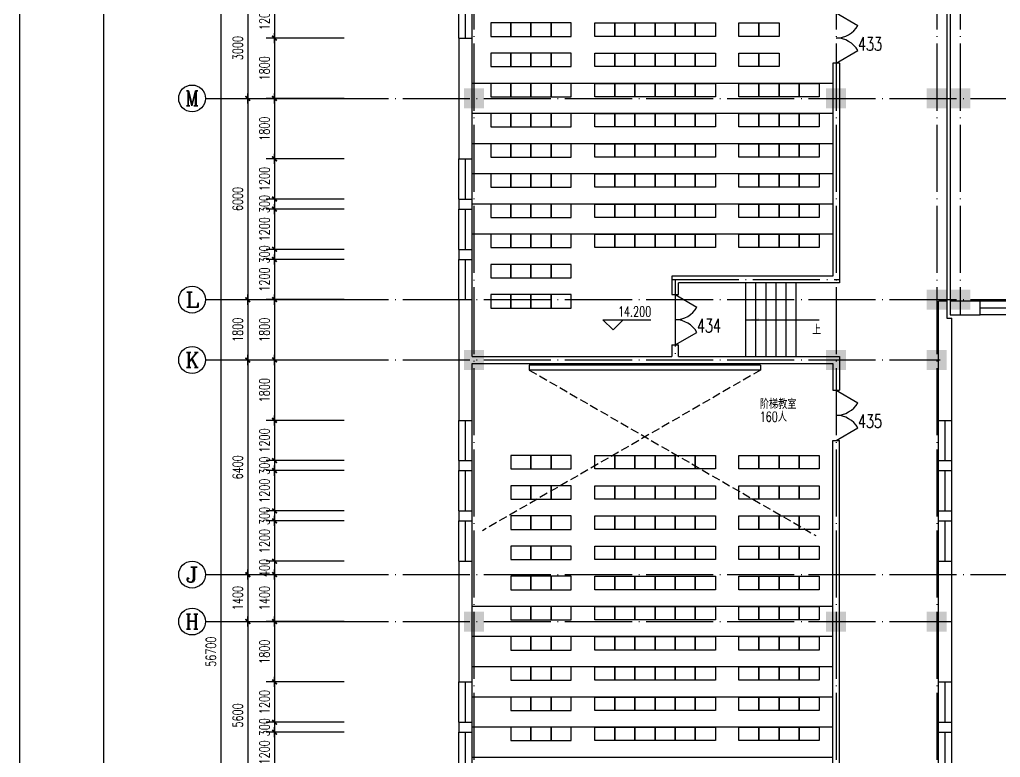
# Model space of a CAD drawing. Extents: x 165127 to 1058185, y 60808 to 144908.
# Drawn here: x 716344 to 745595, y 103603 to 125603 of the extents above; entities that cross this region are included whole.
import ezdxf
from ezdxf.enums import TextEntityAlignment as Align

# ---------------------------------------------------------------- set-up
doc = ezdxf.new("R2010")
doc.units = 0
doc.header["$LTSCALE"] = 1000
doc.linetypes.add('DASH', pattern=[0.35, 0.25, -0.1])
doc.linetypes.add('DOTE', pattern=[2.42, 2, -0.2, 0.02, -0.2])
doc.layers.get('0').update_dxf_attribs({"linetype": 'CONTINUOUS'})
doc.layers.get('DEFPOINTS').update_dxf_attribs({"linetype": 'CONTINUOUS'})
for name, color, linetype in [('AXIS', 3, 'CONTINUOUS'), ('AXIS_TEXT', 7, 'CONTINUOUS'), ('COLUMN', 7, 'CONTINUOUS'), ('DOTE', 1, 'DOTE'), ('F', 252, 'CONTINUOUS'), ('LVTRY', 6, 'CONTINUOUS'), ('PUB_DIM', 3, 'CONTINUOUS'), ('PUB_TEXT', 7, 'CONTINUOUS'), ('STAIR', 3, 'CONTINUOUS'), ('WALL', 255, 'CONTINUOUS'), ('WINDOW', 2, 'CONTINUOUS'), ('WINDOW_TEXT', 7, 'CONTINUOUS'), ('面积注记', 7, 'CONTINUOUS')]:
    doc.layers.add(name, color=color, linetype=linetype)
doc.styles.add('_HZTXT', font='romans.shx', dxfattribs={"width": 0.7, "bigfont": 'z.shx'})
doc.styles.add('COMPLEX', font='COMPLEX')
doc.styles.add('DIM_FONT', font='SIMPLEX.shx', dxfattribs={"width": 0.7})
doc.styles.add('SIMPLEX', font='SIMPLEX.SHX')
doc.dimstyles.new('AXIS', dxfattribs={"dimtxt": 300, "dimasz": 1, "dimexe": 250, "dimexo": 300, "dimgap": 150, "dimtad": 1, "dimdec": 0, "dimdsep": 46, "dimtxsty": 'DIM_FONT', "dimblk": '_DIMX', "dimcen": 2.5, "dimse1": 1, "dimse2": 1, "dimclrt": 7, "dimadec": 0, "dimazin": 0, "dimtfac": 1, "dimtdec": 0, "dimtix": 1, "dimtmove": 2, "dimatfit": 3, "dimldrblk": '_DIMX', "dimfxl": 1, "dimarcsym": 0})
doc.dimstyles.new('DIMA', dxfattribs={"dimtxt": 300, "dimasz": 1, "dimexe": 250, "dimexo": 300, "dimgap": 150, "dimtad": 1, "dimdec": 0, "dimdsep": 46, "dimtxsty": 'DIM_FONT', "dimblk": '_DIMX', "dimcen": 2.5, "dimse1": 1, "dimclrt": 7, "dimadec": 0, "dimazin": 0, "dimtfac": 1, "dimtdec": 0, "dimtix": 1, "dimtmove": 2, "dimatfit": 3, "dimldrblk": '_DIMX', "dimfxl": 1, "dimarcsym": 0})
doc.dimstyles.new('DIMB', dxfattribs={"dimtxt": 300, "dimasz": 1, "dimexe": 250, "dimexo": 300, "dimgap": 150, "dimtad": 1, "dimdec": 0, "dimdsep": 46, "dimtxsty": 'DIM_FONT', "dimblk": '_DIMX', "dimcen": 2.5, "dimse2": 1, "dimclrt": 7, "dimadec": 0, "dimazin": 0, "dimtfac": 1, "dimtdec": 0, "dimtix": 1, "dimtmove": 2, "dimatfit": 3, "dimldrblk": '_DIMX', "dimfxl": 1, "dimarcsym": 0})
doc.dimstyles.new('DIMN', dxfattribs={"dimtxt": 300, "dimasz": 1, "dimexe": 250, "dimexo": 300, "dimgap": 150, "dimtad": 1, "dimdec": 0, "dimdsep": 46, "dimtxsty": 'DIM_FONT', "dimblk": '_DIMX', "dimcen": 2.5, "dimclrt": 7, "dimadec": 0, "dimazin": 0, "dimtfac": 1, "dimtdec": 0, "dimtix": 1, "dimtmove": 2, "dimatfit": 3, "dimldrblk": '_DIMX', "dimfxl": 1, "dimarcsym": 0})

# ---------------------------------------------------------------- blocks, each defined once
blk = doc.blocks.new('_DBLK1')
for p, q in [((-0.5, 0), (-0.25, -0.433)), ((0.5, 0), (0.25, -0.433))]:
    blk.add_line(p, q)
for centre, start, end in [((-0.5, 0), 300, 0), ((0.5, 0), 180, 240)]:
    blk.add_arc(centre, 0.5, start, end)
at = {"layer": 'WINDOW_TEXT', "style": 'SIMPLEX', "flags": 9}
blk.add_attdef('A', text='', height=1, dxfattribs=at).set_placement((0, 1.5), align=Align.MIDDLE)
blk = doc.blocks.new('_FZH')
blk.add_solid([(-0.5, -0.5), (0.5, -0.5), (-0.5, 0.5), (0.5, 0.5)])
blk = doc.blocks.new('A$C407C5CBC')
at = {"layer": 'F'}
blk.add_lwpolyline([(0, 600), (400, 600), (400, 0), (0, 0)], close=True, dxfattribs=at)
blk = doc.blocks.new('A$C34131D43')
at = {"color": 243}
blk.add_line((0, 84100), (0, 0), dxfattribs=at)
at = {"color": 244}
blk.add_line((2500, 83100), (2500, 950), dxfattribs=at)
blk = doc.blocks.new('_ARROW')
blk.add_solid([(0, 0), (-1, 0.1), (-1, -0.1)])
blk = doc.blocks.new('_AXISO')
blk.add_circle((0, 0), 0.5)
at = {"layer": 'AXIS_TEXT', "style": 'COMPLEX', "width": 1.041667}
blk.add_attdef('A', text='', height=0.56, dxfattribs=at).set_placement((-0.25, -0.28), (0.25, -0.28), align=Align.FIT)
blk = doc.blocks.new('_DIMX')
blk.add_line((-150, 0), (150, 0))
at = {"const_width": 50}
blk.add_lwpolyline([(-70, -70), (70, 70)], dxfattribs=at)
blk = doc.blocks.new('*D920')
at = {"color": 0, "linetype": 'ByBlock'}
blk.add_line((527777, 126252), (527777, 123254), dxfattribs=at)
at = {"layer": 'DEFPOINTS', "color": 0, "linetype": 'ByBlock'}
for p in [(529977, 126253), (527777, 123253), (529977, 123253)]:
    blk.add_point(p, dxfattribs=at)
at = {"color": 0, "linetype": 'ByBlock'}
for p, rotation in [((527777, 126253), 90), ((527777, 123253), 270)]:
    blk.add_blockref('_DIMX', p, dxfattribs=dict(at, rotation=rotation))
at = {"color": 7, "linetype": 'ByBlock', "insert": (527477, 124753), "char_height": 300, "attachment_point": 5, "rotation": 90, "style": 'DIM_FONT'}
blk.add_mtext('3000', dxfattribs=at)
blk = doc.blocks.new('*D921')
at = {"color": 0, "linetype": 'ByBlock'}
blk.add_line((527777, 123252), (527777, 117254), dxfattribs=at)
at = {"layer": 'DEFPOINTS', "color": 0, "linetype": 'ByBlock'}
for p in [(529977, 123253), (527777, 117253), (529977, 117253)]:
    blk.add_point(p, dxfattribs=at)
at = {"color": 0, "linetype": 'ByBlock'}
for p, rotation in [((527777, 123253), 90), ((527777, 117253), 270)]:
    blk.add_blockref('_DIMX', p, dxfattribs=dict(at, rotation=rotation))
at = {"color": 7, "linetype": 'ByBlock', "insert": (527477, 120253), "char_height": 300, "attachment_point": 5, "rotation": 90, "style": 'DIM_FONT'}
blk.add_mtext('6000', dxfattribs=at)
blk = doc.blocks.new('*D922')
at = {"color": 0, "linetype": 'ByBlock'}
blk.add_line((527777, 117252), (527777, 115454), dxfattribs=at)
at = {"layer": 'DEFPOINTS', "color": 0, "linetype": 'ByBlock'}
for p in [(529977, 117253), (527777, 115453), (529977, 115453)]:
    blk.add_point(p, dxfattribs=at)
at = {"color": 0, "linetype": 'ByBlock'}
for p, rotation in [((527777, 117253), 90), ((527777, 115453), 270)]:
    blk.add_blockref('_DIMX', p, dxfattribs=dict(at, rotation=rotation))
at = {"color": 7, "linetype": 'ByBlock', "insert": (527477, 116353), "char_height": 300, "attachment_point": 5, "rotation": 90, "style": 'DIM_FONT'}
blk.add_mtext('1800', dxfattribs=at)
blk = doc.blocks.new('*D923')
at = {"color": 0, "linetype": 'ByBlock'}
blk.add_line((527777, 115452), (527777, 109054), dxfattribs=at)
at = {"layer": 'DEFPOINTS', "color": 0, "linetype": 'ByBlock'}
for p in [(529977, 115453), (527777, 109053), (529977, 109053)]:
    blk.add_point(p, dxfattribs=at)
at = {"color": 0, "linetype": 'ByBlock'}
for p, rotation in [((527777, 115453), 90), ((527777, 109053), 270)]:
    blk.add_blockref('_DIMX', p, dxfattribs=dict(at, rotation=rotation))
at = {"color": 7, "linetype": 'ByBlock', "insert": (527477, 112253), "char_height": 300, "attachment_point": 5, "rotation": 90, "style": 'DIM_FONT'}
blk.add_mtext('6400', dxfattribs=at)
blk = doc.blocks.new('*D924')
at = {"color": 0, "linetype": 'ByBlock'}
blk.add_line((527777, 109052), (527777, 107654), dxfattribs=at)
at = {"layer": 'DEFPOINTS', "color": 0, "linetype": 'ByBlock'}
for p in [(529977, 109053), (527777, 107653), (529977, 107653)]:
    blk.add_point(p, dxfattribs=at)
at = {"color": 0, "linetype": 'ByBlock'}
for p, rotation in [((527777, 109053), 90), ((527777, 107653), 270)]:
    blk.add_blockref('_DIMX', p, dxfattribs=dict(at, rotation=rotation))
at = {"color": 7, "linetype": 'ByBlock', "insert": (527477, 108353), "char_height": 300, "attachment_point": 5, "rotation": 90, "style": 'DIM_FONT'}
blk.add_mtext('1400', dxfattribs=at)
blk = doc.blocks.new('*D925')
at = {"color": 0, "linetype": 'ByBlock'}
blk.add_line((527777, 107652), (527777, 102054), dxfattribs=at)
at = {"layer": 'DEFPOINTS', "color": 0, "linetype": 'ByBlock'}
for p in [(529977, 107653), (527777, 102053), (529977, 102053)]:
    blk.add_point(p, dxfattribs=at)
at = {"color": 0, "linetype": 'ByBlock'}
for p, rotation in [((527777, 107653), 90), ((527777, 102053), 270)]:
    blk.add_blockref('_DIMX', p, dxfattribs=dict(at, rotation=rotation))
at = {"color": 7, "linetype": 'ByBlock', "insert": (527477, 104853), "char_height": 300, "attachment_point": 5, "rotation": 90, "style": 'DIM_FONT'}
blk.add_mtext('5600', dxfattribs=at)
blk = doc.blocks.new('*D932')
at = {"color": 0, "linetype": 'ByBlock'}
for p, q in [((529677, 135103), (526727, 135103)), ((526977, 135102), (526977, 78404)), ((529677, 78403), (526727, 78403))]:
    blk.add_line(p, q, dxfattribs=at)
at = {"layer": 'DEFPOINTS', "color": 0, "linetype": 'ByBlock'}
for p in [(529977, 135103), (526977, 78403), (529977, 78403)]:
    blk.add_point(p, dxfattribs=at)
at = {"color": 0, "linetype": 'ByBlock'}
for p, rotation in [((526977, 135103), 90), ((526977, 78403), 270)]:
    blk.add_blockref('_DIMX', p, dxfattribs=dict(at, rotation=rotation))
at = {"color": 7, "linetype": 'ByBlock', "insert": (526677, 106753), "char_height": 300, "attachment_point": 5, "rotation": 90, "style": 'DIM_FONT'}
blk.add_mtext('56700', dxfattribs=at)
blk = doc.blocks.new('_WBLK')
for p, q in [((-0.5, 0.5), (0.5, 0.5)), ((-0.5, 0), (0.5, 0)), ((-0.5, -0.5), (0.5, -0.5))]:
    blk.add_line(p, q)
at = {"layer": 'WINDOW_TEXT', "style": 'SIMPLEX', "flags": 9}
blk.add_attdef('A', text='', height=1, dxfattribs=at).set_placement((0, 1.5), align=Align.MIDDLE)
blk = doc.blocks.new('*D938')
at = {"color": 0, "linetype": 'ByBlock'}
for p, q in [((530652, 126253), (528325, 126253)), ((528575, 126252), (528575, 125054)), ((530652, 125053), (528325, 125053))]:
    blk.add_line(p, q, dxfattribs=at)
at = {"layer": 'DEFPOINTS', "color": 0, "linetype": 'ByBlock'}
for p in [(530952, 126253), (528575, 125053), (530952, 125053)]:
    blk.add_point(p, dxfattribs=at)
at = {"color": 0, "linetype": 'ByBlock'}
for p, rotation in [((528575, 126253), 90), ((528575, 125053), 270)]:
    blk.add_blockref('_DIMX', p, dxfattribs=dict(at, rotation=rotation))
at = {"color": 7, "linetype": 'ByBlock', "insert": (528275, 125653), "char_height": 300, "attachment_point": 5, "rotation": 90, "style": 'DIM_FONT'}
blk.add_mtext('1200', dxfattribs=at)
blk = doc.blocks.new('*D939')
at = {"color": 0, "linetype": 'ByBlock'}
for p, q in [((530652, 125053), (528325, 125053)), ((528575, 125052), (528575, 123254)), ((530652, 123253), (528325, 123253))]:
    blk.add_line(p, q, dxfattribs=at)
at = {"layer": 'DEFPOINTS', "color": 0, "linetype": 'ByBlock'}
for p in [(530952, 125053), (528575, 123253), (530952, 123253)]:
    blk.add_point(p, dxfattribs=at)
at = {"color": 0, "linetype": 'ByBlock'}
for p, rotation in [((528575, 125053), 90), ((528575, 123253), 270)]:
    blk.add_blockref('_DIMX', p, dxfattribs=dict(at, rotation=rotation))
at = {"color": 7, "linetype": 'ByBlock', "insert": (528275, 124153), "char_height": 300, "attachment_point": 5, "rotation": 90, "style": 'DIM_FONT'}
blk.add_mtext('1800', dxfattribs=at)
blk = doc.blocks.new('*D1029')
at = {"color": 0, "linetype": 'ByBlock'}
for p, q in [((528575, 123252), (528575, 121454)), ((530652, 121453), (528325, 121453))]:
    blk.add_line(p, q, dxfattribs=at)
at = {"layer": 'DEFPOINTS', "color": 0, "linetype": 'ByBlock'}
for p in [(530952, 123253), (528575, 121453), (530952, 121453)]:
    blk.add_point(p, dxfattribs=at)
at = {"color": 0, "linetype": 'ByBlock'}
for p, rotation in [((528575, 123253), 90), ((528575, 121453), 270)]:
    blk.add_blockref('_DIMX', p, dxfattribs=dict(at, rotation=rotation))
at = {"color": 7, "linetype": 'ByBlock', "insert": (528275, 122353), "char_height": 300, "attachment_point": 5, "rotation": 90, "style": 'DIM_FONT'}
blk.add_mtext('1800', dxfattribs=at)
blk = doc.blocks.new('*D1030')
at = {"color": 0, "linetype": 'ByBlock'}
for p, q in [((530652, 121453), (528325, 121453)), ((528575, 121452), (528575, 120254)), ((530652, 120253), (528325, 120253))]:
    blk.add_line(p, q, dxfattribs=at)
at = {"layer": 'DEFPOINTS', "color": 0, "linetype": 'ByBlock'}
for p in [(530952, 121453), (528575, 120253), (530952, 120253)]:
    blk.add_point(p, dxfattribs=at)
at = {"color": 0, "linetype": 'ByBlock'}
for p, rotation in [((528575, 121453), 90), ((528575, 120253), 270)]:
    blk.add_blockref('_DIMX', p, dxfattribs=dict(at, rotation=rotation))
at = {"color": 7, "linetype": 'ByBlock', "insert": (528275, 120853), "char_height": 300, "attachment_point": 5, "rotation": 90, "style": 'DIM_FONT'}
blk.add_mtext('1200', dxfattribs=at)
blk = doc.blocks.new('*D1031')
at = {"color": 0, "linetype": 'ByBlock'}
for p, q in [((530652, 120253), (528325, 120253)), ((528575, 120254), (528575, 120255)), ((528575, 120253), (528575, 119953)), ((530652, 119953), (528325, 119953)), ((528575, 119952), (528575, 119951))]:
    blk.add_line(p, q, dxfattribs=at)
at = {"layer": 'DEFPOINTS', "color": 0, "linetype": 'ByBlock'}
for p in [(530952, 120253), (528575, 119953), (530952, 119953)]:
    blk.add_point(p, dxfattribs=at)
at = {"color": 0, "linetype": 'ByBlock'}
for p, rotation in [((528575, 120253), 270), ((528575, 119953), 90)]:
    blk.add_blockref('_DIMX', p, dxfattribs=dict(at, rotation=rotation))
at = {"color": 7, "linetype": 'ByBlock', "insert": (528275, 120103), "char_height": 300, "attachment_point": 5, "rotation": 90, "style": 'DIM_FONT'}
blk.add_mtext('300', dxfattribs=at)
blk = doc.blocks.new('*D1032')
at = {"color": 0, "linetype": 'ByBlock'}
for p, q in [((530652, 119953), (528325, 119953)), ((528575, 119952), (528575, 118754)), ((530652, 118753), (528325, 118753))]:
    blk.add_line(p, q, dxfattribs=at)
at = {"layer": 'DEFPOINTS', "color": 0, "linetype": 'ByBlock'}
for p in [(530952, 119953), (528575, 118753), (530952, 118753)]:
    blk.add_point(p, dxfattribs=at)
at = {"color": 0, "linetype": 'ByBlock'}
for p, rotation in [((528575, 119953), 90), ((528575, 118753), 270)]:
    blk.add_blockref('_DIMX', p, dxfattribs=dict(at, rotation=rotation))
at = {"color": 7, "linetype": 'ByBlock', "insert": (528275, 119353), "char_height": 300, "attachment_point": 5, "rotation": 90, "style": 'DIM_FONT'}
blk.add_mtext('1200', dxfattribs=at)
blk = doc.blocks.new('*D1033')
at = {"color": 0, "linetype": 'ByBlock'}
for p, q in [((530652, 118753), (528325, 118753)), ((528575, 118754), (528575, 118755)), ((528575, 118753), (528575, 118453)), ((530652, 118453), (528325, 118453)), ((528575, 118452), (528575, 118451))]:
    blk.add_line(p, q, dxfattribs=at)
at = {"layer": 'DEFPOINTS', "color": 0, "linetype": 'ByBlock'}
for p in [(530952, 118753), (528575, 118453), (530952, 118453)]:
    blk.add_point(p, dxfattribs=at)
at = {"color": 0, "linetype": 'ByBlock'}
for p, rotation in [((528575, 118753), 270), ((528575, 118453), 90)]:
    blk.add_blockref('_DIMX', p, dxfattribs=dict(at, rotation=rotation))
at = {"color": 7, "linetype": 'ByBlock', "insert": (528275, 118603), "char_height": 300, "attachment_point": 5, "rotation": 90, "style": 'DIM_FONT'}
blk.add_mtext('300', dxfattribs=at)
blk = doc.blocks.new('*D1034')
at = {"color": 0, "linetype": 'ByBlock'}
for p, q in [((530652, 118453), (528325, 118453)), ((528575, 118452), (528575, 117254)), ((530652, 117253), (528325, 117253))]:
    blk.add_line(p, q, dxfattribs=at)
at = {"layer": 'DEFPOINTS', "color": 0, "linetype": 'ByBlock'}
for p in [(530952, 118453), (528575, 117253), (530952, 117253)]:
    blk.add_point(p, dxfattribs=at)
at = {"color": 0, "linetype": 'ByBlock'}
for p, rotation in [((528575, 118453), 90), ((528575, 117253), 270)]:
    blk.add_blockref('_DIMX', p, dxfattribs=dict(at, rotation=rotation))
at = {"color": 7, "linetype": 'ByBlock', "insert": (528275, 117853), "char_height": 300, "attachment_point": 5, "rotation": 90, "style": 'DIM_FONT'}
blk.add_mtext('1200', dxfattribs=at)
blk = doc.blocks.new('*D1035')
at = {"color": 0, "linetype": 'ByBlock'}
for p, q in [((530652, 117253), (528325, 117253)), ((528575, 117252), (528575, 115454)), ((530652, 115453), (528325, 115453))]:
    blk.add_line(p, q, dxfattribs=at)
at = {"layer": 'DEFPOINTS', "color": 0, "linetype": 'ByBlock'}
for p in [(530952, 117253), (528575, 115453), (530952, 115453)]:
    blk.add_point(p, dxfattribs=at)
at = {"color": 0, "linetype": 'ByBlock'}
for p, rotation in [((528575, 117253), 90), ((528575, 115453), 270)]:
    blk.add_blockref('_DIMX', p, dxfattribs=dict(at, rotation=rotation))
at = {"color": 7, "linetype": 'ByBlock', "insert": (528275, 116353), "char_height": 300, "attachment_point": 5, "rotation": 90, "style": 'DIM_FONT'}
blk.add_mtext('1800', dxfattribs=at)
blk = doc.blocks.new('*D1036')
at = {"color": 0, "linetype": 'ByBlock'}
for p, q in [((528575, 115452), (528575, 113654)), ((530652, 113653), (528325, 113653))]:
    blk.add_line(p, q, dxfattribs=at)
at = {"layer": 'DEFPOINTS', "color": 0, "linetype": 'ByBlock'}
for p in [(530952, 115453), (528575, 113653), (530952, 113653)]:
    blk.add_point(p, dxfattribs=at)
at = {"color": 0, "linetype": 'ByBlock'}
for p, rotation in [((528575, 115453), 90), ((528575, 113653), 270)]:
    blk.add_blockref('_DIMX', p, dxfattribs=dict(at, rotation=rotation))
at = {"color": 7, "linetype": 'ByBlock', "insert": (528275, 114553), "char_height": 300, "attachment_point": 5, "rotation": 90, "style": 'DIM_FONT'}
blk.add_mtext('1800', dxfattribs=at)
blk = doc.blocks.new('*D1037')
at = {"color": 0, "linetype": 'ByBlock'}
for p, q in [((530652, 113653), (528325, 113653)), ((528575, 113652), (528575, 112454)), ((530652, 112453), (528325, 112453))]:
    blk.add_line(p, q, dxfattribs=at)
at = {"layer": 'DEFPOINTS', "color": 0, "linetype": 'ByBlock'}
for p in [(530952, 113653), (528575, 112453), (530952, 112453)]:
    blk.add_point(p, dxfattribs=at)
at = {"color": 0, "linetype": 'ByBlock'}
for p, rotation in [((528575, 113653), 90), ((528575, 112453), 270)]:
    blk.add_blockref('_DIMX', p, dxfattribs=dict(at, rotation=rotation))
at = {"color": 7, "linetype": 'ByBlock', "insert": (528275, 113053), "char_height": 300, "attachment_point": 5, "rotation": 90, "style": 'DIM_FONT'}
blk.add_mtext('1200', dxfattribs=at)
blk = doc.blocks.new('*D1038')
at = {"color": 0, "linetype": 'ByBlock'}
for p, q in [((530652, 112453), (528325, 112453)), ((528575, 112454), (528575, 112455)), ((528575, 112453), (528575, 112153)), ((530652, 112153), (528325, 112153)), ((528575, 112152), (528575, 112151))]:
    blk.add_line(p, q, dxfattribs=at)
at = {"layer": 'DEFPOINTS', "color": 0, "linetype": 'ByBlock'}
for p in [(530952, 112453), (528575, 112153), (530952, 112153)]:
    blk.add_point(p, dxfattribs=at)
at = {"color": 0, "linetype": 'ByBlock'}
for p, rotation in [((528575, 112453), 270), ((528575, 112153), 90)]:
    blk.add_blockref('_DIMX', p, dxfattribs=dict(at, rotation=rotation))
at = {"color": 7, "linetype": 'ByBlock', "insert": (528275, 112303), "char_height": 300, "attachment_point": 5, "rotation": 90, "style": 'DIM_FONT'}
blk.add_mtext('300', dxfattribs=at)
blk = doc.blocks.new('*D1039')
at = {"color": 0, "linetype": 'ByBlock'}
for p, q in [((530652, 112153), (528325, 112153)), ((528575, 112152), (528575, 110954)), ((530652, 110953), (528325, 110953))]:
    blk.add_line(p, q, dxfattribs=at)
at = {"layer": 'DEFPOINTS', "color": 0, "linetype": 'ByBlock'}
for p in [(530952, 112153), (528575, 110953), (530952, 110953)]:
    blk.add_point(p, dxfattribs=at)
at = {"color": 0, "linetype": 'ByBlock'}
for p, rotation in [((528575, 112153), 90), ((528575, 110953), 270)]:
    blk.add_blockref('_DIMX', p, dxfattribs=dict(at, rotation=rotation))
at = {"color": 7, "linetype": 'ByBlock', "insert": (528275, 111553), "char_height": 300, "attachment_point": 5, "rotation": 90, "style": 'DIM_FONT'}
blk.add_mtext('1200', dxfattribs=at)
blk = doc.blocks.new('*D1040')
at = {"color": 0, "linetype": 'ByBlock'}
for p, q in [((530652, 110953), (528325, 110953)), ((528575, 110954), (528575, 110955)), ((528575, 110953), (528575, 110653)), ((530652, 110653), (528325, 110653)), ((528575, 110652), (528575, 110651))]:
    blk.add_line(p, q, dxfattribs=at)
at = {"layer": 'DEFPOINTS', "color": 0, "linetype": 'ByBlock'}
for p in [(530952, 110953), (528575, 110653), (530952, 110653)]:
    blk.add_point(p, dxfattribs=at)
at = {"color": 0, "linetype": 'ByBlock'}
for p, rotation in [((528575, 110953), 270), ((528575, 110653), 90)]:
    blk.add_blockref('_DIMX', p, dxfattribs=dict(at, rotation=rotation))
at = {"color": 7, "linetype": 'ByBlock', "insert": (528275, 110803), "char_height": 300, "attachment_point": 5, "rotation": 90, "style": 'DIM_FONT'}
blk.add_mtext('300', dxfattribs=at)
blk = doc.blocks.new('*D1041')
at = {"color": 0, "linetype": 'ByBlock'}
for p, q in [((530652, 110653), (528325, 110653)), ((528575, 110652), (528575, 109454)), ((530652, 109453), (528325, 109453))]:
    blk.add_line(p, q, dxfattribs=at)
at = {"layer": 'DEFPOINTS', "color": 0, "linetype": 'ByBlock'}
for p in [(530952, 110653), (528575, 109453), (530952, 109453)]:
    blk.add_point(p, dxfattribs=at)
at = {"color": 0, "linetype": 'ByBlock'}
for p, rotation in [((528575, 110653), 90), ((528575, 109453), 270)]:
    blk.add_blockref('_DIMX', p, dxfattribs=dict(at, rotation=rotation))
at = {"color": 7, "linetype": 'ByBlock', "insert": (528275, 110053), "char_height": 300, "attachment_point": 5, "rotation": 90, "style": 'DIM_FONT'}
blk.add_mtext('1200', dxfattribs=at)
blk = doc.blocks.new('*D1042')
at = {"color": 0, "linetype": 'ByBlock'}
for p, q in [((530652, 109453), (528325, 109453)), ((528575, 109454), (528575, 109455)), ((528575, 109453), (528575, 109053)), ((528575, 109052), (528575, 109051))]:
    blk.add_line(p, q, dxfattribs=at)
at = {"layer": 'DEFPOINTS', "color": 0, "linetype": 'ByBlock'}
for p in [(530952, 109453), (528575, 109053), (530952, 109053)]:
    blk.add_point(p, dxfattribs=at)
at = {"color": 0, "linetype": 'ByBlock'}
for p, rotation in [((528575, 109453), 270), ((528575, 109053), 90)]:
    blk.add_blockref('_DIMX', p, dxfattribs=dict(at, rotation=rotation))
at = {"color": 7, "linetype": 'ByBlock', "insert": (528275, 109253), "char_height": 300, "attachment_point": 5, "rotation": 90, "style": 'DIM_FONT'}
blk.add_mtext('400', dxfattribs=at)
blk = doc.blocks.new('*D1043')
at = {"color": 0, "linetype": 'ByBlock'}
for p, q in [((528575, 107652), (528575, 105854)), ((530652, 105853), (528325, 105853))]:
    blk.add_line(p, q, dxfattribs=at)
at = {"layer": 'DEFPOINTS', "color": 0, "linetype": 'ByBlock'}
for p in [(530952, 107653), (528575, 105853), (530952, 105853)]:
    blk.add_point(p, dxfattribs=at)
at = {"color": 0, "linetype": 'ByBlock'}
for p, rotation in [((528575, 107653), 90), ((528575, 105853), 270)]:
    blk.add_blockref('_DIMX', p, dxfattribs=dict(at, rotation=rotation))
at = {"color": 7, "linetype": 'ByBlock', "insert": (528275, 106753), "char_height": 300, "attachment_point": 5, "rotation": 90, "style": 'DIM_FONT'}
blk.add_mtext('1800', dxfattribs=at)
blk = doc.blocks.new('*D1044')
at = {"color": 0, "linetype": 'ByBlock'}
for p, q in [((530652, 105853), (528325, 105853)), ((528575, 105852), (528575, 104654)), ((530652, 104653), (528325, 104653))]:
    blk.add_line(p, q, dxfattribs=at)
at = {"layer": 'DEFPOINTS', "color": 0, "linetype": 'ByBlock'}
for p in [(530952, 105853), (528575, 104653), (530952, 104653)]:
    blk.add_point(p, dxfattribs=at)
at = {"color": 0, "linetype": 'ByBlock'}
for p, rotation in [((528575, 105853), 90), ((528575, 104653), 270)]:
    blk.add_blockref('_DIMX', p, dxfattribs=dict(at, rotation=rotation))
at = {"color": 7, "linetype": 'ByBlock', "insert": (528275, 105253), "char_height": 300, "attachment_point": 5, "rotation": 90, "style": 'DIM_FONT'}
blk.add_mtext('1200', dxfattribs=at)
blk = doc.blocks.new('*D1045')
at = {"color": 0, "linetype": 'ByBlock'}
for p, q in [((530652, 104653), (528325, 104653)), ((528575, 104654), (528575, 104655)), ((528575, 104653), (528575, 104353)), ((530652, 104353), (528325, 104353)), ((528575, 104352), (528575, 104351))]:
    blk.add_line(p, q, dxfattribs=at)
at = {"layer": 'DEFPOINTS', "color": 0, "linetype": 'ByBlock'}
for p in [(530952, 104653), (528575, 104353), (530952, 104353)]:
    blk.add_point(p, dxfattribs=at)
at = {"color": 0, "linetype": 'ByBlock'}
for p, rotation in [((528575, 104653), 270), ((528575, 104353), 90)]:
    blk.add_blockref('_DIMX', p, dxfattribs=dict(at, rotation=rotation))
at = {"color": 7, "linetype": 'ByBlock', "insert": (528275, 104503), "char_height": 300, "attachment_point": 5, "rotation": 90, "style": 'DIM_FONT'}
blk.add_mtext('300', dxfattribs=at)
blk = doc.blocks.new('*D1046')
at = {"color": 0, "linetype": 'ByBlock'}
for p, q in [((530652, 104353), (528325, 104353)), ((528575, 104352), (528575, 103154)), ((530652, 103153), (528325, 103153))]:
    blk.add_line(p, q, dxfattribs=at)
at = {"layer": 'DEFPOINTS', "color": 0, "linetype": 'ByBlock'}
for p in [(530952, 104353), (528575, 103153), (530952, 103153)]:
    blk.add_point(p, dxfattribs=at)
at = {"color": 0, "linetype": 'ByBlock'}
for p, rotation in [((528575, 104353), 90), ((528575, 103153), 270)]:
    blk.add_blockref('_DIMX', p, dxfattribs=dict(at, rotation=rotation))
at = {"color": 7, "linetype": 'ByBlock', "insert": (528275, 103753), "char_height": 300, "attachment_point": 5, "rotation": 90, "style": 'DIM_FONT'}
blk.add_mtext('1200', dxfattribs=at)
blk = doc.blocks.new('*D1064')
at = {"color": 0, "linetype": 'ByBlock'}
for p, q in [((528575, 109052), (528575, 107654)), ((530652, 107653), (528325, 107653))]:
    blk.add_line(p, q, dxfattribs=at)
at = {"layer": 'DEFPOINTS', "color": 0, "linetype": 'ByBlock'}
for p in [(530952, 109053), (528575, 107653), (530952, 107653)]:
    blk.add_point(p, dxfattribs=at)
at = {"color": 0, "linetype": 'ByBlock'}
for p, rotation in [((528575, 109053), 90), ((528575, 107653), 270)]:
    blk.add_blockref('_DIMX', p, dxfattribs=dict(at, rotation=rotation))
at = {"color": 7, "linetype": 'ByBlock', "insert": (528275, 108353), "char_height": 300, "attachment_point": 5, "rotation": 90, "style": 'DIM_FONT'}
blk.add_mtext('1400', dxfattribs=at)

msp = doc.modelspace()

# ---------------------------------------------------------------- linework, layer by layer
at = {"layer": 'AXIS'}
for p, q in [((721888.5, 123253.1), (725348.7, 123253.1)), ((721888.5, 117253.1), (725348.7, 117253.1)), ((721888.5, 115453.1), (725348.7, 115453.1)), ((721888.5, 109053.1), (725348.7, 109053.1)), ((721888.5, 107653.1), (725348.7, 107653.1))]:
    msp.add_line(p, q, dxfattribs=at)
at = {"layer": 'DOTE'}
for p, q in [((729895.3, 139407.6), (729895.3, 71351.8)), ((740695.3, 139407.6), (740695.3, 71351.8)), ((743695.3, 139407.6), (743695.3, 71351.8)), ((744395.3, 139407.6), (744395.3, 116803.1)), ((725348.7, 123253.1), (792595.3, 123253.1)), ((735795.3, 117853.1), (740795.3, 117853.1)), ((735895.3, 117853.1), (735895.3, 115453.1)), ((725348.7, 117253.1), (752995.3, 117253.1)), ((725348.7, 115453.1), (743795.3, 115453.1)), ((725348.7, 109053.1), (859991.9, 109053.1)), ((725348.7, 107653.1), (744145.3, 107653.1))]:
    msp.add_line(p, q, dxfattribs=at)
at = {"layer": 'F', "linetype": 'DASH'}
for p, q in [((738445.3, 115153.1), (730145.3, 110361.1)), ((731545.3, 115153.1), (740095.3, 110216.7))]:
    msp.add_line(p, q, dxfattribs=at)
at = {"layer": 'LVTRY'}
for p, q in [((740595.3, 123703.1), (729845.3, 123703.1)), ((740595.3, 122803.1), (729845.3, 122803.1)), ((740595.3, 121903.1), (729845.3, 121903.1)), ((740595.3, 121003.1), (729845.3, 121003.1)), ((740595.3, 120103.1), (729845.3, 120103.1)), ((740595.3, 119203.1), (729845.3, 119203.1)), ((738445.3, 115303.1), (731545.3, 115303.1)), ((731545.3, 115303.1), (731545.3, 115153.1)), ((738445.3, 115303.1), (738445.3, 115153.1)), ((738445.3, 115153.1), (731545.3, 115153.1)), ((740595.3, 108103.1), (729845.3, 108103.1)), ((740595.3, 107203.1), (729845.3, 107203.1)), ((740595.3, 106303.1), (729845.3, 106303.1)), ((740595.3, 105403.1), (729845.3, 105403.1)), ((740595.3, 104503.1), (729845.3, 104503.1)), ((740595.3, 103603.1), (729845.3, 103603.1))]:
    msp.add_line(p, q, dxfattribs=at)
at = {"layer": 'PUB_DIM'}
for p, q in [((733741.8, 116653), (734341.8, 116653)), ((734041.8, 116353), (733741.8, 116653)), ((734341.8, 116653), (734041.8, 116353)), ((734041.8, 116653), (735172.6, 116653))]:
    msp.add_line(p, q, dxfattribs=at)
msp.add_lwpolyline([(737995.3, 116653.1), (740191.1, 116653.1)], dxfattribs=at)
at = {"layer": 'STAIR'}
for p, q in [((743995.3, 131103.1), (743995.3, 117203.1)), ((744095.3, 131103.1), (744095.3, 117203.1)), ((737995.3, 117753.1), (737995.3, 115553.1)), ((738295.3, 117753.1), (738295.3, 115553.1)), ((738595.3, 117753.1), (738595.3, 115553.1)), ((738895.3, 117753.1), (738895.3, 115553.1)), ((739195.3, 117753.1), (739195.3, 115553.1)), ((739495.3, 117753.1), (739495.3, 115553.1))]:
    msp.add_line(p, q, dxfattribs=at)
at = {"layer": 'WALL'}
for p, q in [((729445.3, 125053.1), (729845.3, 125053.1)), ((729445.3, 125053.1), (729445.3, 121453.1)), ((729845.3, 121453.1), (729845.3, 125053.1)), ((740595.3, 124303.1), (740595.3, 117953.1)), ((740795.3, 124303.1), (740595.3, 124303.1)), ((740795.3, 124303.1), (740795.3, 117753.1)), ((729445.3, 121453.1), (729845.3, 121453.1)), ((729445.3, 120253.1), (729845.3, 120253.1)), ((729445.3, 120253.1), (729445.3, 119953.1)), ((729845.3, 119953.1), (729845.3, 120253.1)), ((729445.3, 119953.1), (729845.3, 119953.1)), ((729445.3, 118753.1), (729845.3, 118753.1)), ((729445.3, 118753.1), (729445.3, 118453.1)), ((729845.3, 118453.1), (729845.3, 118753.1)), ((729445.3, 118453.1), (729845.3, 118453.1)), ((735795.3, 117953.1), (735795.3, 117403.1)), ((740595.3, 117953.1), (735795.3, 117953.1)), ((740795.3, 117753.1), (735995.3, 117753.1)), ((735995.3, 117403.1), (735995.3, 117753.1)), ((735795.3, 117403.1), (735995.3, 117403.1)), ((729445.3, 117253.1), (729845.3, 117253.1)), ((729445.3, 117253.1), (729445.3, 113653.1)), ((729845.3, 115553.1), (729845.3, 117253.1)), ((743995.3, 117203.1), (743745.3, 117203.1)), ((743745.3, 113653.1), (743745.3, 117203.1)), ((743995.3, 117203.1), (743995.3, 116703.1)), ((744095.3, 117203.1), (744095.3, 116803.1)), ((744995.3, 117203.1), (744095.3, 117203.1)), ((744995.3, 116803.1), (744995.3, 117203.1)), ((744095.3, 116803.1), (744995.3, 116803.1)), ((743995.3, 116703.1), (744145.3, 116703.1)), ((744145.3, 113653.1), (744145.3, 116703.1)), ((735795.3, 115903.1), (735995.3, 115903.1)), ((735795.3, 115903.1), (735795.3, 115553.1)), ((735995.3, 115553.1), (735995.3, 115903.1)), ((729845.3, 115553.1), (735795.3, 115553.1)), ((735995.3, 115553.1), (740795.3, 115553.1)), ((740795.3, 115553.1), (740795.3, 114553.1)), ((729845.3, 115353.1), (740595.3, 115353.1)), ((729845.3, 113653.1), (729845.3, 115353.1)), ((740595.3, 115353.1), (740595.3, 114553.1)), ((740595.3, 114553.1), (740795.3, 114553.1)), ((729445.3, 113653.1), (729845.3, 113653.1)), ((743745.3, 113653.1), (744145.3, 113653.1)), ((740595.3, 102353.1), (740595.3, 113053.1)), ((740595.3, 113053.1), (740795.3, 113053.1)), ((740795.3, 102153.1), (740795.3, 113053.1)), ((729445.3, 112453.1), (729845.3, 112453.1)), ((729445.3, 112453.1), (729445.3, 112153.1)), ((729845.3, 112153.1), (729845.3, 112453.1)), ((743745.3, 112453.1), (744145.3, 112453.1)), ((743745.3, 112153.1), (743745.3, 112453.1)), ((744145.3, 112153.1), (744145.3, 112453.1)), ((729445.3, 112153.1), (729845.3, 112153.1)), ((743745.3, 112153.1), (744145.3, 112153.1)), ((729445.3, 110953.1), (729845.3, 110953.1)), ((729445.3, 110953.1), (729445.3, 110653.1)), ((729845.3, 110653.1), (729845.3, 110953.1)), ((743745.3, 110953.1), (744145.3, 110953.1)), ((743745.3, 110653.1), (743745.3, 110953.1)), ((744145.3, 110653.1), (744145.3, 110953.1)), ((729445.3, 110653.1), (729845.3, 110653.1)), ((743745.3, 110653.1), (744145.3, 110653.1)), ((729445.3, 109453.1), (729845.3, 109453.1)), ((729445.3, 109453.1), (729445.3, 105853.1)), ((729845.3, 105853.1), (729845.3, 109453.1)), ((743745.3, 109453.1), (744145.3, 109453.1)), ((743745.3, 105857.6), (743745.3, 109453.1)), ((744145.3, 105857.6), (744145.3, 109453.1)), ((729445.3, 105853.1), (729845.3, 105853.1)), ((743745.3, 105857.6), (744145.3, 105857.6)), ((729445.3, 104653.1), (729845.3, 104653.1)), ((729445.3, 104653.1), (729445.3, 104353.1)), ((729845.3, 104353.1), (729845.3, 104653.1)), ((743745.3, 104657.6), (744145.3, 104657.6)), ((743745.3, 104357.6), (743745.3, 104657.6)), ((743745.3, 104357.6), (743745.3, 104657.6)), ((744145.3, 104357.6), (744145.3, 104657.6)), ((744145.3, 104357.6), (744145.3, 104657.6)), ((729445.3, 104353.1), (729845.3, 104353.1)), ((743745.3, 104357.6), (744145.3, 104357.6))]:
    msp.add_line(p, q, dxfattribs=at)

# ---------------------------------------------------------------- block references
at = {"layer": 'AXIS'}
ref = msp.add_blockref('_AXISO', (721488.5, 123253.1), dxfattribs=dict(at, xscale=800, yscale=800, zscale=800))
ref.add_attrib('A', 'M', dxfattribs={"layer": 'AXIS_TEXT', "height": 448, "style": 'COMPLEX', "width": 0.892857}).set_placement((721288.5, 123029.1), (721688.5, 123029.1), align=Align.FIT)
ref = msp.add_blockref('_AXISO', (721488.5, 117253.1), dxfattribs=dict(at, xscale=800, yscale=800, zscale=800))
ref.add_attrib('A', 'L', dxfattribs={"layer": 'AXIS_TEXT', "height": 448, "style": 'COMPLEX', "width": 1.25}).set_placement((721288.5, 117029.1), (721688.5, 117029.1), align=Align.FIT)
ref = msp.add_blockref('_AXISO', (721488.5, 115453.1), dxfattribs=dict(at, xscale=800, yscale=800, zscale=800))
ref.add_attrib('A', 'K', dxfattribs={"layer": 'AXIS_TEXT', "height": 448, "style": 'COMPLEX', "width": 0.986842}).set_placement((721288.5, 115229.1), (721688.5, 115229.1), align=Align.FIT)
ref = msp.add_blockref('_AXISO', (721488.5, 109053.1), dxfattribs=dict(at, xscale=800, yscale=800, zscale=800))
ref.add_attrib('A', 'J', dxfattribs={"layer": 'AXIS_TEXT', "height": 448, "style": 'COMPLEX', "width": 1.704545}).set_placement((721288.5, 108829.1), (721688.5, 108829.1), align=Align.FIT)
ref = msp.add_blockref('_AXISO', (721488.5, 107653.1), dxfattribs=dict(at, xscale=800, yscale=800, zscale=800))
ref.add_attrib('A', 'H', dxfattribs={"layer": 'AXIS_TEXT', "height": 448, "style": 'COMPLEX', "width": 0.9375}).set_placement((721288.5, 107429.1), (721688.5, 107429.1), align=Align.FIT)
at = {"layer": 'COLUMN', "xscale": 600, "yscale": 600, "zscale": 600}
for p in [(729895.3, 123253.1), (740695.3, 123253.1), (743695.3, 123253.1), (744395.3, 123253.1), (743695.3, 117253.1), (744395.3, 117253.1), (729895.3, 115453.1), (740695.3, 115453.1), (743695.3, 115453.1), (729895.3, 107653.1), (740695.3, 107653.1), (743695.3, 107653.1)]:
    msp.add_blockref('_FZH', p, dxfattribs=at)
at = {"layer": 'PUB_DIM', "xscale": 400, "yscale": 400, "zscale": 400, "rotation": 180}
msp.add_blockref('_ARROW', (737995.3, 116653.1), dxfattribs=at)
at = {"layer": 'STAIR', "xscale": -1, "rotation": 270}
for p in [(730395.3, 125103.1), (730995.3, 125103.1), (731595.3, 125103.1), (732195.3, 125103.1), (730395.3, 124203.1), (730995.3, 124203.1), (731595.3, 124203.1), (732195.3, 124203.1), (730395.3, 123303.1), (730995.3, 123303.1), (731595.3, 123303.1), (732195.3, 123303.1), (730395.3, 122403.1), (730995.3, 122403.1), (731595.3, 122403.1), (732195.3, 122403.1), (730395.3, 121503.1), (730995.3, 121503.1), (731595.3, 121503.1), (732195.3, 121503.1), (730395.3, 120603.1), (730995.3, 120603.1), (731595.3, 120603.1), (732195.3, 120603.1), (730395.3, 119703.1), (730995.3, 119703.1), (731595.3, 119703.1), (732195.3, 119703.1), (730395.3, 118803.1), (730995.3, 118803.1), (731595.3, 118803.1), (732195.3, 118803.1), (730395.3, 117903.1), (730995.3, 117903.1), (731595.3, 117903.1), (732195.3, 117903.1), (730395.3, 117003.1), (730995.3, 117003.1), (731595.3, 117003.1), (732195.3, 117003.1), (730995.3, 112203.1), (731595.3, 112203.1), (732195.3, 112203.1), (730995.3, 111303.1), (731595.3, 111303.1), (732195.3, 111303.1), (730995.3, 110403.1), (731595.3, 110403.1), (732195.3, 110403.1), (730995.3, 109503.1), (731595.3, 109503.1), (732195.3, 109503.1), (730995.3, 108603.1), (731595.3, 108603.1), (732195.3, 108603.1), (730995.3, 107703.1), (731595.3, 107703.1), (732195.3, 107703.1), (730995.3, 106803.1), (731595.3, 106803.1), (732195.3, 106803.1), (730995.3, 105903.1), (731595.3, 105903.1), (732195.3, 105903.1), (730995.3, 105003.1), (731595.3, 105003.1), (732195.3, 105003.1), (730995.3, 104103.1), (731595.3, 104103.1), (732195.3, 104103.1)]:
    msp.add_blockref('A$C407C5CBC', p, dxfattribs=at)
at = {"layer": 'STAIR', "rotation": 90}
for p in [(734095.3, 125103.1), (734695.3, 125103.1), (735295.3, 125103.1), (735895.3, 125103.1), (736495.3, 125103.1), (737095.3, 125103.1), (738395.3, 125103.1), (738995.3, 125103.1), (734095.3, 124203.1), (734695.3, 124203.1), (735295.3, 124203.1), (735895.3, 124203.1), (736495.3, 124203.1), (737095.3, 124203.1), (738395.3, 124203.1), (738995.3, 124203.1), (734095.3, 123303.1), (734695.3, 123303.1), (735295.3, 123303.1), (735895.3, 123303.1), (736495.3, 123303.1), (737095.3, 123303.1), (738395.3, 123303.1), (738995.3, 123303.1), (739595.3, 123303.1), (740195.3, 123303.1), (734095.3, 122403.1), (734695.3, 122403.1), (735295.3, 122403.1), (735895.3, 122403.1), (736495.3, 122403.1), (737095.3, 122403.1), (738395.3, 122403.1), (738995.3, 122403.1), (739595.3, 122403.1), (740195.3, 122403.1), (734095.3, 121503.1), (734695.3, 121503.1), (735295.3, 121503.1), (735895.3, 121503.1), (736495.3, 121503.1), (737095.3, 121503.1), (738395.3, 121503.1), (738995.3, 121503.1), (739595.3, 121503.1), (740195.3, 121503.1), (734095.3, 120603.1), (734695.3, 120603.1), (735295.3, 120603.1), (735895.3, 120603.1), (736495.3, 120603.1), (737095.3, 120603.1), (738395.3, 120603.1), (738995.3, 120603.1), (739595.3, 120603.1), (740195.3, 120603.1), (734095.3, 119703.1), (734695.3, 119703.1), (735295.3, 119703.1), (735895.3, 119703.1), (736495.3, 119703.1), (737095.3, 119703.1), (738395.3, 119703.1), (738995.3, 119703.1), (739595.3, 119703.1), (740195.3, 119703.1), (734095.3, 118803.1), (734695.3, 118803.1), (735295.3, 118803.1), (735895.3, 118803.1), (736495.3, 118803.1), (737095.3, 118803.1), (738395.3, 118803.1), (738995.3, 118803.1), (739595.3, 118803.1), (740195.3, 118803.1), (734095.3, 112203.1), (734695.3, 112203.1), (735295.3, 112203.1), (735895.3, 112203.1), (736495.3, 112203.1), (737095.3, 112203.1), (738395.3, 112203.1), (738995.3, 112203.1), (739595.3, 112203.1), (740195.3, 112203.1), (734095.3, 111303.1), (734695.3, 111303.1), (735295.3, 111303.1), (735895.3, 111303.1), (736495.3, 111303.1), (737095.3, 111303.1), (738395.3, 111303.1), (738995.3, 111303.1), (739595.3, 111303.1), (740195.3, 111303.1), (734095.3, 110403.1), (734695.3, 110403.1), (735295.3, 110403.1), (735895.3, 110403.1), (736495.3, 110403.1), (737095.3, 110403.1), (738395.3, 110403.1), (738995.3, 110403.1), (739595.3, 110403.1), (740195.3, 110403.1), (734095.3, 109503.1), (734695.3, 109503.1), (735295.3, 109503.1), (735895.3, 109503.1), (736495.3, 109503.1), (737095.3, 109503.1), (738395.3, 109503.1), (738995.3, 109503.1), (739595.3, 109503.1), (740195.3, 109503.1), (734095.3, 108603.1), (734695.3, 108603.1), (735295.3, 108603.1), (735895.3, 108603.1), (736495.3, 108603.1), (737095.3, 108603.1), (738395.3, 108603.1), (738995.3, 108603.1), (739595.3, 108603.1), (740195.3, 108603.1), (734095.3, 107703.1), (734695.3, 107703.1), (735295.3, 107703.1), (735895.3, 107703.1), (736495.3, 107703.1), (737095.3, 107703.1), (738395.3, 107703.1), (738995.3, 107703.1), (739595.3, 107703.1), (740195.3, 107703.1), (734095.3, 106803.1), (734695.3, 106803.1), (735295.3, 106803.1), (735895.3, 106803.1), (736495.3, 106803.1), (737095.3, 106803.1), (738395.3, 106803.1), (738995.3, 106803.1), (739595.3, 106803.1), (740195.3, 106803.1), (734095.3, 105903.1), (734695.3, 105903.1), (735295.3, 105903.1), (735895.3, 105903.1), (736495.3, 105903.1), (737095.3, 105903.1), (738395.3, 105903.1), (738995.3, 105903.1), (739595.3, 105903.1), (740195.3, 105903.1), (734095.3, 105003.1), (734695.3, 105003.1), (735295.3, 105003.1), (735895.3, 105003.1), (736495.3, 105003.1), (737095.3, 105003.1), (738395.3, 105003.1), (738995.3, 105003.1), (739595.3, 105003.1), (740195.3, 105003.1), (734095.3, 104103.1), (734695.3, 104103.1), (735295.3, 104103.1), (735895.3, 104103.1), (736495.3, 104103.1), (737095.3, 104103.1), (738395.3, 104103.1), (738995.3, 104103.1), (739595.3, 104103.1), (740195.3, 104103.1)]:
    msp.add_blockref('A$C407C5CBC', p, dxfattribs=at)
at = {"layer": 'WINDOW'}
msp.add_blockref('A$C34131D43', (716343.9, 60808.1), dxfattribs=at)
for name, p, xscale, yscale, zscale, rotation in [('_WBLK', (729645.3, 125653.1), 1200, 400, 1200, 90), ('_DBLK1', (740695.3, 125053.1), 1500, 1500, 1500, 90), ('_WBLK', (729645.3, 120853.1), 1200, 400, 1200, 90), ('_WBLK', (729645.3, 119353.1), 1200, 399.9999999998836, 1200, 90), ('_WBLK', (729645.3, 117853.1), 1200, 400, 1200, 90), ('_DBLK1', (735895.3, 116653.1), 1500, 1500, 1500, 90), ('_WBLK', (745745.3, 117003.1), 1500, 400.0000000004656, 1500, 180), ('_DBLK1', (740695.3, 113803.1), 1500, 1500, 1500, 90), ('_WBLK', (729645.3, 113053.1), 1200, 400, 1200, 90), ('_WBLK', (743945.3, 113053.1), 1200, 400, 1200, 90), ('_WBLK', (729645.3, 111553.1), 1200, 399.9999999998836, 1200, 90), ('_WBLK', (743945.3, 111553.1), 1200, 400, 1200, 90), ('_WBLK', (729645.3, 110053.1), 1200, 400, 1200, 90), ('_WBLK', (743945.3, 110053.1), 1200, 400, 1200, 90), ('_WBLK', (729645.3, 105253.1), 1200, 400, 1200, 90), ('_WBLK', (743945.3, 105257.6), 1200, 400, 1200, 90), ('_WBLK', (729645.3, 103753.1), 1200, 399.9999999998836, 1200, 90), ('_WBLK', (743945.3, 103757.6), 1200, 400, 1200, 90)]:
    msp.add_blockref(name, p, dxfattribs=dict(at, xscale=xscale, yscale=yscale, zscale=zscale, rotation=rotation))

# ---------------------------------------------------------------- texts
at = {"layer": 'PUB_DIM', "style": 'DIM_FONT', "width": 0.7}
msp.add_text('14.200', height=300, dxfattribs=at).set_placement((734686.6, 116900.2), align=Align.MIDDLE)
at = {"layer": 'PUB_TEXT', "style": '_HZTXT', "width": 0.7}
for s, p in [('上', (739979.4, 116209.2)), ('阶梯教室', (738420.1, 113994.5)), ('160人', (738417.4, 113611.4))]:
    msp.add_text(s, height=300, dxfattribs=at).set_placement(p)
at = {"layer": '面积注记', "char_height": 400, "width": 1072.498, "attachment_point": 1, "style": 'DIM_FONT'}
for s, insert in [('433', (741344.9, 125078.1)), ('434', (736544.9, 116678.1)), ('435', (741344.9, 113828.1))]:
    msp.add_mtext(s, dxfattribs=dict(at, insert=insert))

# ---------------------------------------------------------------- dimensions: what is measured, and where the dimension line sits
at = {"layer": 'AXIS'}
dim = msp.add_aligned_dim(p1=(725348.7, 135103.1), p2=(725348.7, 78403.1), distance=-3000, dimstyle='DIMN', dxfattribs=at)
dim.commit()
dim.dimension.update_dxf_attribs({"geometry": '*D932', "text_midpoint": (722048.7, 106753.1), "insert": (195371.9, 0)})
for base, p1, p2, picture, middle in [((723148.7, 123253.1), (725348.7, 126253.1), (725348.7, 123253.1), '*D920', (722848.7, 124753.1)), ((723148.7, 117253.1), (725348.7, 123253.1), (725348.7, 117253.1), '*D921', (722848.7, 120253.1)), ((723148.7, 115453.1), (725348.7, 117253.1), (725348.7, 115453.1), '*D922', (722848.7, 116353.1)), ((723148.7, 109053.1), (725348.7, 115453.1), (725348.7, 109053.1), '*D923', (722848.7, 112253.1)), ((723148.7, 107653.1), (725348.7, 109053.1), (725348.7, 107653.1), '*D924', (722848.7, 108353.1)), ((723148.7, 102053.1), (725348.7, 107653.1), (725348.7, 102053.1), '*D925', (722848.7, 104853.1))]:
    dim = msp.add_linear_dim(base=base, p1=p1, p2=p2, angle=90, dimstyle='AXIS', dxfattribs=at)
    dim.commit()
    dim.dimension.update_dxf_attribs({"geometry": picture, "text_midpoint": middle, "insert": (195371.9, 0)})
at = {"layer": 'PUB_DIM'}
for p1, p2, dimstyle, picture, middle in [((726323.6, 126253.1), (726323.6, 125053.1), 'DIMN', '*D938', (723647, 125653.1)), ((726323.6, 125053.1), (726323.6, 123253.1), 'DIMN', '*D939', (723647, 124153.1)), ((726323.6, 123253.1), (726323.6, 121453.1), 'DIMA', '*D1029', (723647, 122353.1)), ((726323.6, 121453.1), (726323.6, 120253.1), 'DIMN', '*D1030', (723647, 120853.1)), ((726323.6, 120253.1), (726323.6, 119953.1), 'DIMN', '*D1031', (723647, 120103.1)), ((726323.6, 119953.1), (726323.6, 118753.1), 'DIMN', '*D1032', (723647, 119353.1)), ((726323.6, 118753.1), (726323.6, 118453.1), 'DIMN', '*D1033', (723647, 118603.1)), ((726323.6, 118453.1), (726323.6, 117253.1), 'DIMN', '*D1034', (723647, 117853.1)), ((726323.6, 117253.1), (726323.6, 115453.1), 'DIMN', '*D1035', (723647, 116353.1)), ((726323.6, 115453.1), (726323.6, 113653.1), 'DIMA', '*D1036', (723647, 114553.1)), ((726323.6, 113653.1), (726323.6, 112453.1), 'DIMN', '*D1037', (723647, 113053.1)), ((726323.6, 112453.1), (726323.6, 112153.1), 'DIMN', '*D1038', (723647, 112303.1)), ((726323.6, 112153.1), (726323.6, 110953.1), 'DIMN', '*D1039', (723647, 111553.1)), ((726323.6, 110953.1), (726323.6, 110653.1), 'DIMN', '*D1040', (723647, 110803.1)), ((726323.6, 110653.1), (726323.6, 109453.1), 'DIMN', '*D1041', (723647, 110053.1)), ((726323.6, 109453.1), (726323.6, 109053.1), 'DIMB', '*D1042', (723647, 109253.1)), ((726323.6, 109053.1), (726323.6, 107653.1), 'DIMA', '*D1064', (723647, 108353.1)), ((726323.6, 107653.1), (726323.6, 105853.1), 'DIMA', '*D1043', (723647, 106753.1)), ((726323.6, 105853.1), (726323.6, 104653.1), 'DIMN', '*D1044', (723647, 105253.1)), ((726323.6, 104653.1), (726323.6, 104353.1), 'DIMN', '*D1045', (723647, 104503.1)), ((726323.6, 104353.1), (726323.6, 103153.1), 'DIMN', '*D1046', (723647, 103753.1))]:
    dim = msp.add_aligned_dim(p1=p1, p2=p2, distance=-2376.6, dimstyle=dimstyle, dxfattribs=at)
    dim.commit()
    dim.dimension.update_dxf_attribs({"geometry": picture, "text_midpoint": middle, "insert": (195371.9, 0)})

doc.saveas('drawing.dxf')
